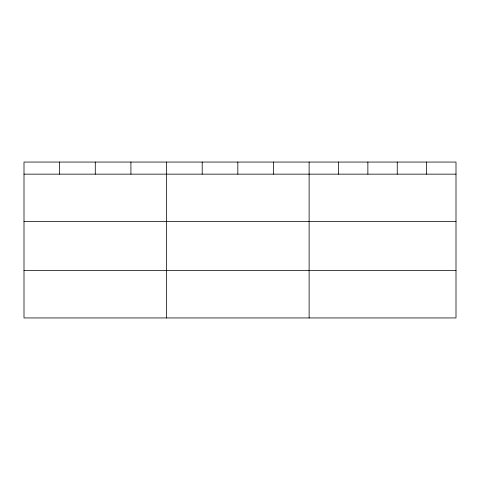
<?xml version="1.0" encoding="UTF-8"?>
<svg xmlns="http://www.w3.org/2000/svg" width="480" height="480" viewBox="0 0 480 480"><rect width="100%" height="100%" fill="white"/><g stroke="black" fill="none" stroke-linecap="round" stroke-linejoin="round"><path stroke-width="0.72" d="M456 174.15L456 317.946L24 317.946L24 162.054L456 162.054L456 174.15L24 174.15M24 221.604L456 221.604M24 270.492L456 270.492M426.624 162.054L426.624 174.15M397.248 162.054L397.248 174.15M367.872 162.054L367.872 174.15M338.496 162.054L338.496 174.15M309.12 162.054L309.12 317.946M273.48 162.054L273.48 174.15M237.84 162.054L237.84 174.15M202.2 162.054L202.2 174.15M166.56 162.054L166.56 317.946M130.92 162.054L130.92 174.15M95.28 162.054L95.28 174.15M59.64 162.054L59.64 174.15"/></g></svg>
